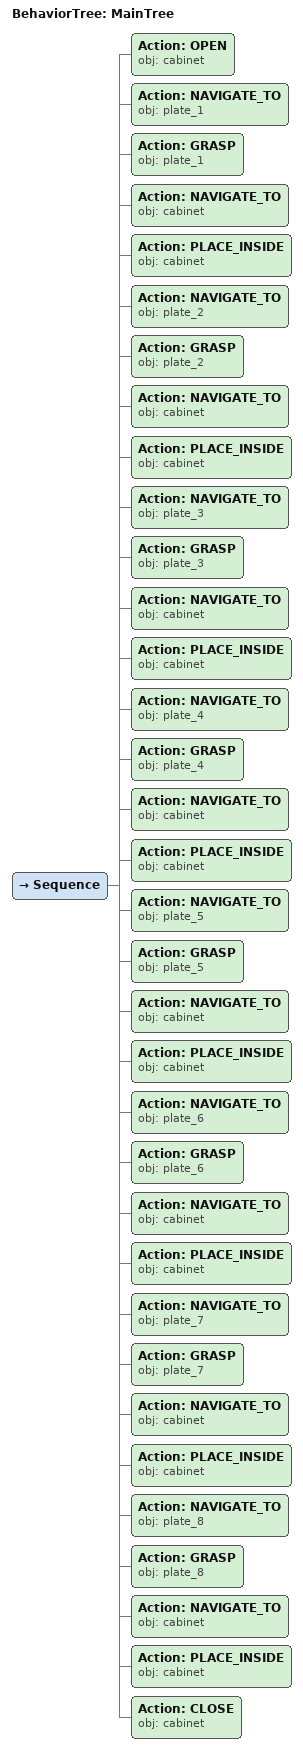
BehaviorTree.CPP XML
<root main_tree_to_execute="MainTree">
  <BehaviorTree ID="MainTree">
    <Sequence>
      <!-- Open cabinet -->
      <Action ID="OPEN" obj="cabinet" />
      <!-- Navigate to plate_1 -->
      <Action ID="NAVIGATE_TO" obj="plate_1" />
      <!-- Grasp plate_1 -->
      <Action ID="GRASP" obj="plate_1" />
      <!-- Navigate to cabinet -->
      <Action ID="NAVIGATE_TO" obj="cabinet" />
      <!-- Place inside cabinet -->
      <Action ID="PLACE_INSIDE" obj="cabinet" />
      <!-- Navigate to plate_2 -->
      <Action ID="NAVIGATE_TO" obj="plate_2" />
      <!-- Grasp plate_2 -->
      <Action ID="GRASP" obj="plate_2" />
      <!-- Navigate to cabinet -->
      <Action ID="NAVIGATE_TO" obj="cabinet" />
      <!-- Place inside cabinet -->
      <Action ID="PLACE_INSIDE" obj="cabinet" />
      <!-- Navigate to plate_3 -->
      <Action ID="NAVIGATE_TO" obj="plate_3" />
      <!-- Grasp plate_3 -->
      <Action ID="GRASP" obj="plate_3" />
      <!-- Navigate to cabinet -->
      <Action ID="NAVIGATE_TO" obj="cabinet" />
      <!-- Place inside cabinet -->
      <Action ID="PLACE_INSIDE" obj="cabinet" />
      <!-- Navigate to plate_4 -->
      <Action ID="NAVIGATE_TO" obj="plate_4" />
      <!-- Grasp plate_4 -->
      <Action ID="GRASP" obj="plate_4" />
      <!-- Navigate to cabinet -->
      <Action ID="NAVIGATE_TO" obj="cabinet" />
      <!-- Place inside cabinet -->
      <Action ID="PLACE_INSIDE" obj="cabinet" />
      <!-- Navigate to plate_5 -->
      <Action ID="NAVIGATE_TO" obj="plate_5" />
      <!-- Grasp plate_5 -->
      <Action ID="GRASP" obj="plate_5" />
      <!-- Navigate to cabinet -->
      <Action ID="NAVIGATE_TO" obj="cabinet" />
      <!-- Place inside cabinet -->
      <Action ID="PLACE_INSIDE" obj="cabinet" />
      <!-- Navigate to plate_6 -->
      <Action ID="NAVIGATE_TO" obj="plate_6" />
      <!-- Grasp plate_6 -->
      <Action ID="GRASP" obj="plate_6" />
      <!-- Navigate to cabinet -->
      <Action ID="NAVIGATE_TO" obj="cabinet" />
      <!-- Place inside cabinet -->
      <Action ID="PLACE_INSIDE" obj="cabinet" />
      <!-- Navigate to plate_7 -->
      <Action ID="NAVIGATE_TO" obj="plate_7" />
      <!-- Grasp plate_7 -->
      <Action ID="GRASP" obj="plate_7" />
      <!-- Navigate to cabinet -->
      <Action ID="NAVIGATE_TO" obj="cabinet" />
      <!-- Place inside cabinet -->
      <Action ID="PLACE_INSIDE" obj="cabinet" />
      <!-- Navigate to plate_8 -->
      <Action ID="NAVIGATE_TO" obj="plate_8" />
      <!-- Grasp plate_8 -->
      <Action ID="GRASP" obj="plate_8" />
      <!-- Navigate to cabinet -->
      <Action ID="NAVIGATE_TO" obj="cabinet" />
      <!-- Place inside cabinet -->
      <Action ID="PLACE_INSIDE" obj="cabinet" />
      <!-- Close cabinet -->
      <Action ID="CLOSE" obj="cabinet" />
    </Sequence>
  </BehaviorTree>
</root>
